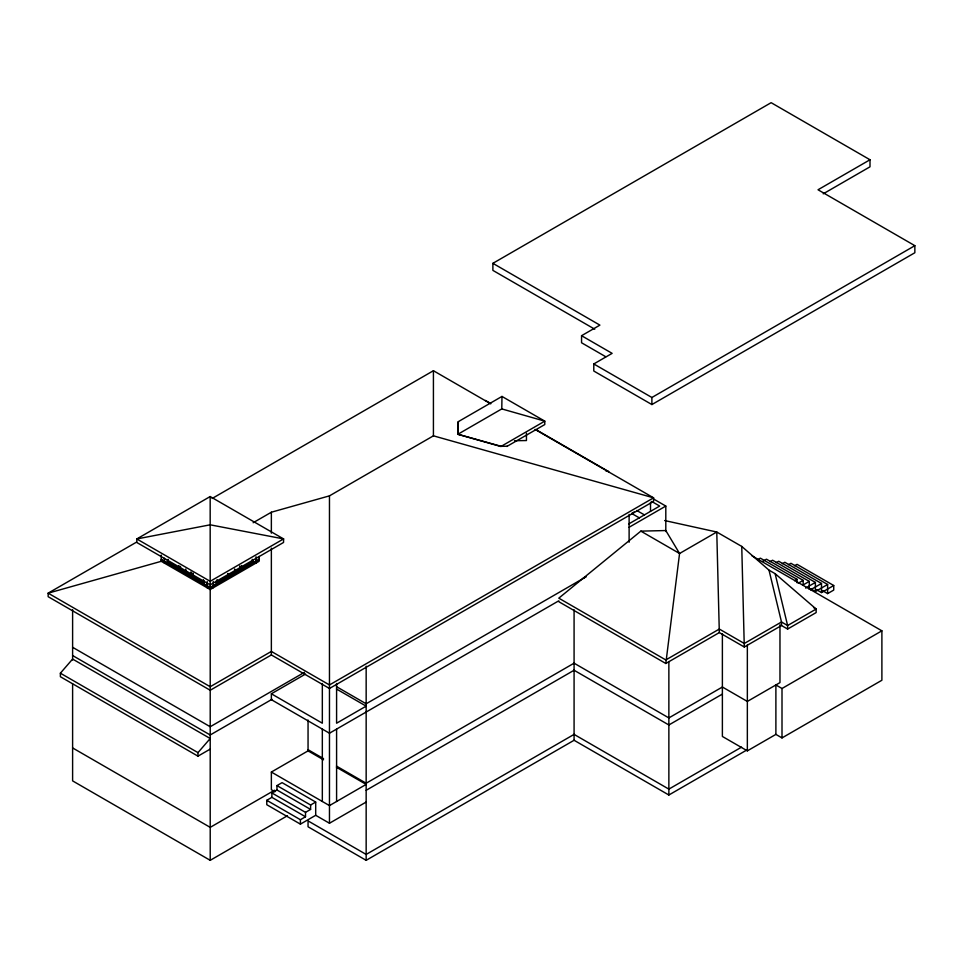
<?xml version="1.0" encoding="UTF-8"?>
<svg xmlns="http://www.w3.org/2000/svg" width="963" height="963" viewBox="0 0 963 963"><rect width="100%" height="100%" fill="white"/><g stroke="black" fill="none" stroke-linecap="round" stroke-linejoin="round"><path stroke-width="1.44" d="M210.175 496.547L136.794 538.955L136.794 542.482L210.175 584.854L283.567 542.446L283.567 538.919L210.175 496.547L210.187 589.549L259.107 561.285L259.107 556.397M458.388 421.613L457.87 434.277L501.783 408.914L544.781 421.144L500.88 446.519L457.87 434.277L458.063 421.794L501.976 396.431L544.781 421.144L544.793 424.539L506.815 446.483M501.783 408.914L501.976 396.431M197.981 756.16L60.38 676.724L60.38 673.185L72.61 659.065L210.211 738.513L197.981 752.633L197.981 756.16L210.211 749.106M813.554 607.557L816.155 609.049L816.155 612.576L787.614 629.056L781.499 625.529L744.291 647.004L719.325 632.583L665.806 663.483L679.565 553.496L665.806 530.553L640.84 531.131L558.793 598.167L665.806 659.944L719.325 629.056L744.291 643.477L781.499 621.99L787.614 625.529L816.155 609.049L775.131 573.671L769.004 570.144L741.751 546.43L716.773 532.021L664.626 520.538M594.749 329.202L492.887 270.386L492.887 263.332L771.134 102.68L869.998 159.762L869.998 166.816L823.221 193.828M136.662 542.061L48.15 593.16L48.15 596.687L210.211 690.254L271.361 654.948L329.466 688.485L653.576 501.362L653.576 497.835L535.031 429.39M212.149 498.473L433.422 370.719L490.745 403.822M869.998 159.762L818.02 189.771L914.85 245.673L914.85 252.739L651.891 404.556L593.786 371.02L593.786 363.954L612.131 353.361L581.556 335.702L581.556 342.768L605.763 356.743M253.149 522.728L271.361 512.22L329.466 495.861L433.422 435.83L653.576 497.835L329.466 684.958L271.361 651.421L210.211 686.727L48.15 593.16L162.458 560.972M581.556 335.702L599.901 325.121L492.887 263.332M217.337 581.929L227.533 576.043M229.567 574.863L239.763 568.977L239.763 566.039M241.797 567.797L251.993 561.911M229.314 575.308L240.016 569.121L240.016 566.376M259.107 559.19L210.187 587.454L161.411 559.298M259.107 559.768L210.187 588.032L161.11 559.96M593.786 363.954L651.891 397.49L914.85 245.673M304.452 672.33L210.211 726.74L72.61 647.292M558.817 600.792L329.466 733.216L271.361 699.668L271.361 693.781L305.524 674.064M272.011 699.294L210.211 734.974L72.61 655.538M634.196 511.967L631.62 513.448L639.396 517.889M628.646 523.992L659.691 506.069L651.674 501.434M629.116 527.255L665.806 506.069L665.806 531.528M583.096 578.306L585.685 576.813M586.154 576.777L366.157 703.784L336.46 686.643M274.937 791.767L271.361 789.708L271.361 772.049L308.052 750.863L323.544 759.807M276.971 785.591L310.604 805.008L310.604 809.414L276.971 789.997L276.971 785.591L282.063 782.642L315.695 802.059L315.695 815.3L300.408 824.135L266.775 804.707L266.775 800.301L271.879 797.352L305.512 816.768L305.512 812.363L271.879 792.946L271.879 797.352M274.587 790.202L210.211 827.361L72.61 747.926M271.879 792.946L276.971 789.997M72.61 683.85L72.61 780.885L210.211 860.32L287.456 815.721M310.604 805.008L315.695 802.059M305.512 812.363L310.604 809.414M266.775 800.301L300.408 819.718L305.512 816.768M574.442 662.977L366.157 783.232L336.46 766.091M757.905 559.563L760.349 558.143L797.039 579.329L797.039 582.747M366.157 790.298L574.442 670.043M762.792 561.297L766.464 559.178L803.154 580.364L803.154 584.926L809.269 581.387L809.269 589.368M770.135 561.622L772.579 560.213L809.269 581.387M776.25 562.645L778.694 561.236L815.384 582.422L815.384 591.547L810.328 588.622M315.695 815.3L329.466 823.245L366.157 802.059M782.365 563.68L784.809 562.272L821.499 583.458L821.499 592.57L816.443 589.657M788.48 564.715L790.924 563.295L827.614 584.481L827.614 593.605L822.558 590.68M794.595 565.738L797.039 564.33L833.729 585.516L833.729 590.078L827.614 593.605M794.595 580.749L797.039 579.329M798.267 583.193L803.154 580.364M805.598 588.068L815.384 582.422M810.497 589.813L821.499 583.458M815.384 591.547L827.614 584.481M574.442 734.179L366.157 854.434L308.052 820.897L308.052 826.784L366.157 860.32L574.442 740.066M821.499 592.57L833.729 585.516M722.106 694.239L668.864 724.97L574.08 670.248M775.889 734.396L775.889 684.958L782.004 688.497L881.891 630.825L881.891 680.251L782.004 737.923L775.889 734.396L747.348 750.863L722.382 736.454L722.382 633.618M741.582 747.132L668.864 789.118L574.08 734.396M574.08 609.784L574.08 740.27L668.864 795.005L746.782 750.021M514.495 440.717L526.448 440.548L526.448 433.278M507.224 446.242L501.193 446.326L457.87 434.277M605.835 470.859L608.736 471.641L536.03 429.667M485.4 400.439L490.6 403.437M653.576 499.003L665.806 506.069M751.934 555.795L881.891 630.825M636.76 510.486L644.512 514.952M640.84 531.131L679.565 553.496L716.773 532.021L719.325 632.583M558.793 601.694L665.806 663.483M574.08 663.182L668.864 717.917L722.382 687.016L747.348 701.437L779.97 682.611L779.97 624.758M168.477 561.935L178.661 567.821M180.707 569.001L190.891 574.887L190.891 571.938M203.121 581.941L192.937 576.055L192.937 573.117M210.187 589.549L161.266 561.309L161.254 555.085M336.46 689.002L366.157 706.144L336.593 723.213L336.593 683.489M271.361 693.781L322.328 723.213L322.328 683.489M308.052 749.696L323.544 758.639M336.46 767.27L366.157 784.412L329.466 805.598L271.361 772.049M60.38 673.185L197.981 752.633M775.131 573.671L787.614 625.529L787.614 629.056M769.004 570.144L781.499 621.99L781.499 625.529M741.751 546.43L744.291 647.004M256.062 556.758L256.074 563.03M253.004 559.672L253.004 562.5L216.314 583.698L216.314 580.87M252.246 559.31L252.246 562.055L241.544 568.242L241.544 565.498M240.774 566.738L240.774 569.566M234.659 568.977L234.659 571.926M228.544 573.804L228.544 576.632M227.786 573.442L227.786 576.187L217.084 582.374L217.084 579.63M213.256 581.496L213.256 587.767M207.201 581.544L207.201 587.827M204.144 580.882L204.144 583.71L167.454 562.524L167.454 559.696M203.386 579.642L203.386 582.386L192.684 576.211L192.684 573.466M191.914 573.828L191.914 576.644M191.143 572.576L191.156 575.32L180.454 569.145L180.442 566.4M185.799 569.001L185.799 571.938M179.684 566.762L179.684 569.59M178.913 565.522L178.925 568.266L168.212 562.079L168.212 559.334M164.396 558.227L164.396 563.114M782.004 688.497L782.004 737.923M747.348 645.066L747.348 750.863M668.864 661.545L668.864 795.005M651.891 397.49L651.891 404.556M650.519 502.277L650.519 511.305M629.116 514.374L629.116 542.229M433.422 370.719L433.422 435.83M366.157 666.191L366.157 860.32M336.593 729.087L336.593 801.469M329.466 495.861L329.466 823.245M322.328 729.087L322.328 801.469M308.052 720.023L308.052 751.501M300.408 819.718L300.408 824.135M271.361 512.22L271.361 533.177M271.361 548.14L271.361 654.948M210.211 589.428L210.211 860.32M72.61 609.699L72.61 660.004M283.567 538.919L210.175 581.315L136.794 538.955L210.175 524.811L283.567 538.919"/></g></svg>
